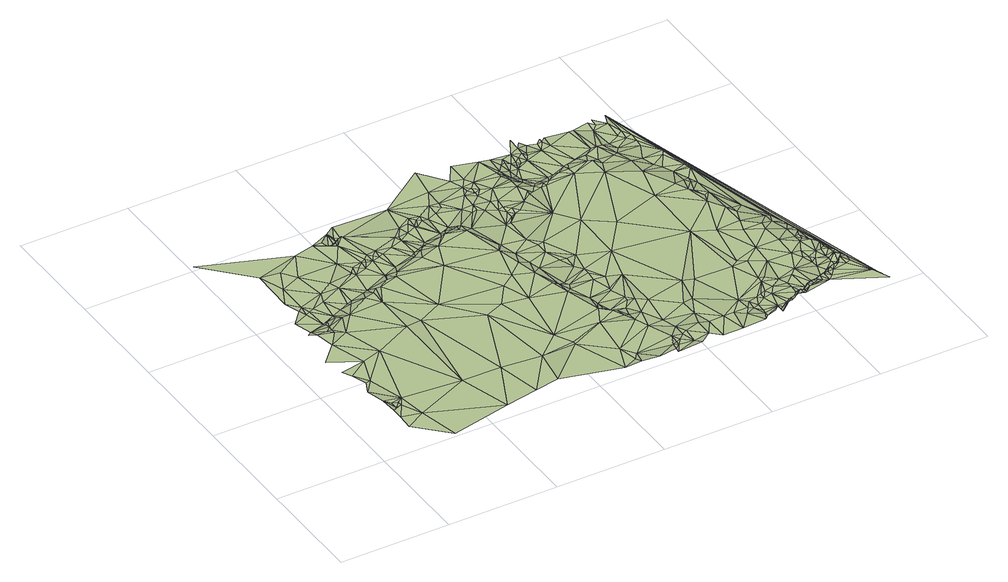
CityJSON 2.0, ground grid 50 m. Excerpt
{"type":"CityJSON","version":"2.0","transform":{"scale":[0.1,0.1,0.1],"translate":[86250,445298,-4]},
"CityObjects":{
"terrain1":{"type":"TINRelief","geometry":[{"type":"CompositeSurface","lod":"1","boundaries":[[[0,1,2]],[[3,2,4]],[[5,6,3]],[[5,3,4]],[[5,7,6]],[[0,8,1]],[[4,2,1]],[[5,9,7]],[[5,4,9]],[[10,6,11]],[[11,6,7]],[[11,7,9]],[[10,12,13]],[[11,9,4]],[[10,11,12]],[[11,4,1]],[[14,13,12]],[[15,14,16]],[[14,12,16]],[[17,16,18]],[[19,12,11]],[[20,1,8]],[[21,11,1]],[[19,16,12]],[[22,23,24]],[[18,25,23]],[[23,26,24]],[[18,16,19]],[[23,25,26]],[[27,24,28]],[[29,24,26]],[[18,30,25]],[[19,11,21]],[[31,24,29]],[[26,25,32]],[[18,19,30]],[[27,33,34]],[[29,26,32]],[[28,24,31]],[[27,28,33]],[[30,32,25]],[[21,1,20]],[[35,34,36]],[[37,31,29]],[[36,34,33]],[[28,31,37]],[[28,38,33]],[[29,32,39]],[[36,33,38]],[[30,39,32]],[[40,35,36]],[[37,29,41]],[[42,35,40]],[[43,36,38]],[[28,37,44]],[[28,44,38]],[[41,29,39]],[[37,41,44]],[[43,38,44]],[[30,45,39]],[[41,39,44]],[[43,46,36]],[[40,36,46]],[[47,30,19]],[[48,42,49]],[[42,40,50]],[[43,44,51]],[[45,44,39]],[[47,19,21]],[[45,52,44]],[[43,51,46]],[[52,51,44]],[[47,45,30]],[[50,40,53]],[[40,46,53]],[[45,54,52]],[[55,51,52]],[[21,20,56]],[[42,50,49]],[[54,55,52]],[[57,46,51]],[[45,58,54]],[[53,46,59]],[[57,51,55]],[[54,60,55]],[[50,53,49]],[[47,21,61]],[[47,62,45]],[[63,56,20]],[[59,46,57]],[[57,55,60]],[[62,58,45]],[[54,58,60]],[[61,21,56]],[[57,60,64]],[[64,60,58]],[[53,59,65]],[[47,61,62]],[[49,53,65]],[[66,59,57]],[[62,67,58]],[[67,64,58]],[[68,57,64]],[[67,68,64]],[[62,69,67]],[[70,57,68]],[[66,65,59]],[[69,68,67]],[[62,71,69]],[[70,66,57]],[[72,56,63]],[[73,62,61]],[[71,68,69]],[[49,65,74]],[[73,71,62]],[[75,61,56]],[[76,68,71]],[[72,63,77]],[[78,65,66]],[[78,66,70]],[[79,70,68]],[[80,78,70]],[[76,79,68]],[[81,65,78]],[[82,74,65]],[[83,80,70]],[[76,71,84]],[[81,78,80]],[[75,73,61]],[[73,84,71]],[[75,56,72]],[[85,86,74]],[[82,65,81]],[[79,83,70]],[[83,81,80]],[[82,85,74]],[[87,74,86]],[[76,88,79]],[[89,86,85]],[[76,84,88]],[[90,81,83]],[[89,87,86]],[[82,81,91]],[[89,85,92]],[[91,81,90]],[[82,93,85]],[[79,94,83]],[[92,85,93]],[[94,90,83]],[[88,95,79]],[[88,84,95]],[[89,92,87]],[[82,96,93]],[[82,91,97]],[[94,91,90]],[[96,92,93]],[[92,98,87]],[[97,91,94]],[[96,98,92]],[[99,72,77]],[[82,100,96]],[[79,95,101]],[[82,97,100]],[[79,101,94]],[[98,102,87]],[[103,87,102]],[[97,94,104]],[[96,100,98]],[[98,105,102]],[[103,106,87]],[[103,102,105]],[[98,100,105]],[[94,107,104]],[[108,84,73]],[[97,104,109]],[[94,101,107]],[[100,97,109]],[[75,110,73]],[[103,105,106]],[[75,72,111]],[[109,104,107]],[[108,95,84]],[[107,101,112]],[[109,107,112]],[[95,113,101]],[[99,77,114]],[[111,72,115]],[[99,115,72]],[[100,116,105]],[[112,101,117]],[[109,112,118]],[[100,109,116]],[[75,111,110]],[[95,119,113]],[[110,120,73]],[[101,113,117]],[[108,119,95]],[[120,108,73]],[[118,112,117]],[[116,109,118]],[[121,106,105]],[[118,117,122]],[[117,113,122]],[[123,105,116]],[[124,113,119]],[[124,122,113]],[[110,111,125]],[[118,122,126]],[[116,118,126]],[[99,114,127]],[[128,122,124]],[[128,126,122]],[[111,115,129]],[[108,130,119]],[[99,129,115]],[[121,105,123]],[[116,126,131]],[[130,124,119]],[[128,124,132]],[[110,125,120]],[[114,133,134]],[[128,135,126]],[[114,134,127]],[[123,116,131]],[[128,132,135]],[[136,131,126]],[[130,132,124]],[[135,137,126]],[[135,132,138]],[[99,127,129]],[[123,131,136]],[[136,126,137]],[[130,138,132]],[[135,138,137]],[[139,134,133]],[[120,140,108]],[[127,134,139]],[[111,141,125]],[[123,136,142]],[[120,125,140]],[[143,139,133]],[[138,144,137]],[[130,144,138]],[[136,137,145]],[[111,129,146]],[[108,147,130]],[[136,145,142]],[[123,142,148]],[[121,123,148]],[[111,146,141]],[[145,137,149]],[[140,147,108]],[[142,145,150]],[[130,151,144]],[[137,144,149]],[[142,150,148]],[[145,152,150]],[[127,139,153]],[[125,154,140]],[[150,152,155]],[[148,150,155]],[[145,149,152]],[[127,156,129]],[[157,139,143]],[[121,148,158]],[[144,151,149]],[[130,159,151]],[[152,160,155]],[[152,149,160]],[[148,155,158]],[[125,141,161]],[[125,161,154]],[[149,151,162]],[[158,155,160]],[[160,149,163]],[[130,147,159]],[[162,151,164]],[[158,160,163]],[[127,153,156]],[[149,162,165]],[[121,158,166]],[[140,154,167]],[[168,146,129]],[[169,139,157]],[[163,149,165]],[[151,170,164]],[[171,157,143]],[[140,167,147]],[[169,153,139]],[[162,164,165]],[[168,129,172]],[[151,159,170]],[[156,172,129]],[[173,161,141]],[[158,163,166]],[[165,164,174]],[[154,161,173]],[[170,174,164]],[[141,146,175]],[[168,176,146]],[[176,177,146]],[[173,141,178]],[[163,165,179]],[[141,175,178]],[[177,175,146]],[[154,180,167]],[[165,174,181]],[[182,183,171]],[[154,173,184]],[[185,176,168]],[[185,177,176]],[[170,181,174]],[[121,166,186]],[[171,183,157]],[[147,167,187]],[[170,159,181]],[[163,179,166]],[[173,178,188]],[[159,147,189]],[[190,185,168]],[[154,184,180]],[[190,168,172]],[[173,188,191]],[[192,157,183]],[[184,173,191]],[[167,180,187]],[[169,157,192]],[[193,172,156]],[[189,147,194]],[[190,172,193]],[[147,187,194]],[[181,159,195]],[[159,189,194]],[[159,194,195]],[[192,183,196]],[[182,197,183]],[[190,198,185]],[[169,192,196]],[[153,199,156]],[[166,179,200]],[[190,193,198]],[[201,165,181]],[[193,156,199]],[[179,165,201]],[[202,177,185]],[[203,175,177]],[[178,175,204]],[[178,204,188]],[[121,186,205]],[[169,206,153]],[[183,197,196]],[[169,196,207]],[[208,166,200]],[[198,193,199]],[[182,209,197]],[[184,191,210]],[[198,211,185]],[[188,212,191]],[[184,213,180]],[[214,199,153]],[[187,180,213]],[[208,186,166]],[[215,181,195]],[[179,201,200]],[[169,207,206]],[[196,197,207]],[[214,153,206]],[[194,187,216]],[[203,177,202]],[[211,202,185]],[[203,217,175]],[[195,194,218]],[[204,175,217]],[[208,200,201]],[[198,199,219]],[[207,197,220]],[[201,181,215]],[[188,204,221]],[[206,207,220]],[[184,210,222]],[[184,222,213]],[[212,210,191]],[[198,219,211]],[[188,221,212]],[[187,213,223]],[[187,223,216]],[[224,199,214]],[[215,195,225]],[[194,216,218]],[[197,209,226]],[[211,219,202]],[[220,197,226]],[[219,199,224]],[[225,195,227]],[[195,218,227]],[[208,201,228]],[[206,220,229]],[[230,204,217]],[[208,231,186]],[[210,232,222]],[[232,213,222]],[[221,204,230]],[[201,215,233]],[[214,206,234]],[[212,221,230]],[[220,226,229]],[[235,223,213]],[[203,202,236]],[[203,236,217]],[[215,225,233]],[[216,223,235]],[[236,202,219]],[[212,237,210]],[[201,233,228]],[[237,232,210]],[[237,213,232]],[[238,218,216]],[[186,239,205]],[[208,228,231]],[[225,227,233]],[[237,235,213]],[[230,217,236]],[[224,214,240]],[[206,229,234]],[[236,219,224]],[[241,227,218]],[[186,231,239]],[[238,242,218]],[[229,226,243]],[[214,234,240]],[[244,233,227]],[[245,243,226]],[[228,233,246]],[[241,218,247]],[[247,218,242]],[[244,227,241]],[[244,246,233]],[[212,230,248]],[[238,249,242]],[[228,250,231]],[[229,243,234]],[[228,251,250]],[[228,246,251]],[[212,248,237]],[[216,235,252]],[[241,247,253]],[[238,216,252]],[[247,242,249]],[[254,231,250]],[[255,244,241]],[[251,254,250]],[[255,241,253]],[[230,236,248]],[[256,239,231]],[[253,247,257]],[[258,251,246]],[[245,259,243]],[[247,249,257]],[[258,254,251]],[[260,231,254]],[[234,243,259]],[[261,246,244]],[[236,224,262]],[[257,249,263]],[[260,256,231]],[[237,264,235]],[[260,254,258]],[[256,265,239]],[[245,266,259]],[[261,244,255]],[[261,258,246]],[[238,252,249]],[[224,240,262]],[[240,234,267]],[[255,253,268]],[[253,257,268]],[[260,258,261]],[[234,259,267]],[[257,263,268]],[[252,263,249]],[[236,262,248]],[[237,248,264]],[[262,240,267]],[[261,255,269]],[[235,264,252]],[[270,259,266]],[[260,271,256]],[[252,268,263]],[[269,255,268]],[[271,265,256]],[[260,261,272]],[[270,266,273]],[[274,267,259]],[[260,272,275]],[[276,268,252]],[[260,275,271]],[[270,274,259]],[[261,269,277]],[[278,262,267]],[[273,266,279]],[[261,280,272]],[[276,281,268]],[[269,268,281]],[[261,277,280]],[[278,267,274]],[[270,273,282]],[[276,283,281]],[[269,281,283]],[[270,282,274]],[[284,275,272]],[[280,284,272]],[[285,276,252]],[[286,277,269]],[[248,287,264]],[[271,275,288]],[[284,288,275]],[[286,280,277]],[[273,289,282]],[[290,269,283]],[[291,284,280]],[[273,279,292]],[[285,283,276]],[[291,288,284]],[[290,286,269]],[[273,292,289]],[[286,291,280]],[[271,288,293]],[[282,294,274]],[[295,292,279]],[[282,289,294]],[[285,252,296]],[[297,288,291]],[[290,283,285]],[[293,288,298]],[[299,291,286]],[[289,292,300]],[[297,298,288]],[[294,289,301]],[[302,248,262]],[[289,300,301]],[[299,303,291]],[[290,304,286]],[[303,297,291]],[[305,292,295]],[[306,274,294]],[[299,286,304]],[[307,305,295]],[[305,300,292]],[[293,298,308]],[[309,252,264]],[[290,285,310]],[[297,311,298]],[[306,294,301]],[[290,310,304]],[[308,298,311]],[[312,278,274]],[[299,313,303]],[[302,262,278]],[[314,301,300]],[[285,296,310]],[[299,304,315]],[[313,297,303]],[[316,311,297]],[[314,300,305]],[[316,308,311]],[[304,310,315]],[[317,305,318]],[[319,293,308]],[[302,287,248]],[[296,252,309]],[[316,297,313]],[[320,306,301]],[[296,321,310]],[[321,315,310]],[[320,301,314]],[[299,315,322]],[[323,274,306]],[[314,305,317]],[[299,322,313]],[[316,319,308]],[[316,313,324]],[[320,325,306]],[[316,324,326]],[[327,317,318]],[[316,326,319]],[[322,315,321]],[[328,314,317]],[[313,329,324]],[[324,329,326]],[[320,330,325]],[[331,327,318]],[[327,328,317]],[[320,314,332]],[[323,306,325]],[[319,326,333]],[[326,329,333]],[[312,274,334]],[[334,274,323]],[[264,287,335]],[[336,314,328]],[[313,337,329]],[[296,309,321]],[[313,322,337]],[[338,322,321]],[[320,332,330]],[[336,332,314]],[[302,278,312]],[[336,328,327]],[[323,325,330]],[[319,333,339]],[[329,337,333]],[[340,338,321]],[[336,327,331]],[[338,337,322]],[[319,339,341]],[[337,339,333]],[[342,330,332]],[[336,343,332]],[[336,331,343]],[[319,341,344]],[[309,340,321]],[[342,323,330]],[[345,339,337]],[[309,264,335]],[[346,343,331]],[[347,341,339]],[[347,339,345]],[[348,337,338]],[[349,332,343]],[[348,338,340]],[[334,323,350]],[[351,342,332]],[[352,341,347]],[[353,343,346]],[[354,323,342]],[[355,345,337]],[[352,356,341]],[[312,334,357]],[[309,358,340]],[[354,350,323]],[[355,347,345]],[[351,332,349]],[[302,312,359]],[[353,349,343]],[[360,361,346]],[[312,357,359]],[[358,348,340]],[[361,353,346]],[[302,362,287]],[[348,355,337]],[[355,352,347]],[[363,361,360]],[[354,342,364]],[[363,353,361]],[[364,342,351]],[[365,334,350]],[[366,349,353]],[[366,353,363]],[[367,348,358]],[[362,335,287]],[[368,363,360]],[[366,351,349]],[[357,334,365]],[[355,369,352]],[[365,350,354]],[[370,358,309]],[[366,363,368]],[[302,359,371]],[[366,372,351]],[[364,351,372]],[[366,368,373]],[[374,348,367]],[[370,367,358]],[[359,357,375]],[[374,355,348]],[[354,364,376]],[[366,373,377]],[[378,369,355]],[[366,377,372]],[[379,373,368]],[[364,372,376]],[[380,369,378]],[[381,368,360]],[[382,378,355]],[[383,377,373]],[[383,372,377]],[[384,309,335]],[[384,370,309]],[[374,367,385]],[[379,383,373]],[[382,355,374]],[[359,375,371]],[[370,385,367]],[[365,354,386]],[[357,365,375]],[[354,376,386]],[[387,379,368]],[[388,378,382]],[[389,372,383]],[[390,383,379]],[[389,376,372]],[[390,391,383]],[[390,379,387]],[[391,389,383]],[[374,385,392]],[[387,368,381]],[[392,385,370]],[[389,386,376]],[[390,387,391]],[[393,384,335]],[[302,371,394]],[[391,395,389]],[[391,387,395]],[[302,394,362]],[[384,396,370]],[[382,374,397]],[[392,370,396]],[[393,396,384]],[[387,381,395]],[[398,386,389]],[[388,382,399]],[[371,375,400]],[[375,365,401]],[[365,386,401]],[[362,402,335]],[[395,398,389]],[[374,392,397]],[[395,381,403]],[[395,403,398]],[[393,335,404]],[[403,381,405]],[[406,396,393]],[[392,396,407]],[[382,397,399]],[[398,408,386]],[[371,400,409]],[[403,410,398]],[[403,405,410]],[[401,386,411]],[[392,407,397]],[[402,404,335]],[[411,386,412]],[[412,386,408]],[[362,413,402]],[[375,401,414]],[[375,415,400]],[[398,410,416]],[[410,405,417]],[[406,407,396]],[[371,409,418]],[[406,393,404]],[[362,394,419]],[[362,419,413]],[[371,418,394]],[[398,420,408]],[[398,416,420]],[[410,417,416]],[[375,414,415]],[[397,407,421]],[[381,422,405]],[[423,399,397]],[[423,397,421]],[[401,411,424]],[[417,425,416]],[[411,412,426]],[[427,407,406]],[[425,420,416]],[[428,421,407]],[[400,429,409]],[[411,426,424]],[[412,408,430]],[[427,406,404]],[[428,407,427]],[[431,420,425]],[[412,430,426]],[[417,405,422]],[[417,432,425]],[[400,415,429]],[[408,420,433]],[[414,401,434]],[[401,424,434]],[[431,435,420]],[[431,425,432]],[[402,436,404]],[[409,437,418]],[[394,438,419]],[[417,439,432]],[[424,426,440]],[[408,441,430]],[[442,423,421]],[[428,427,443]],[[428,442,421]],[[402,413,444]],[[440,426,430]],[[419,445,413]],[[427,404,446]],[[435,433,420]],[[447,419,438]],[[431,432,435]],[[408,433,441]],[[418,448,394]],[[428,443,449]],[[394,448,438]],[[418,437,450]],[[381,451,422]],[[402,452,436]],[[415,414,453]],[[447,454,419]],[[434,424,440]],[[428,449,442]],[[417,422,439]],[[414,434,455]],[[436,446,404]],[[409,456,437]],[[447,438,448]],[[440,430,457]],[[402,444,452]],[[418,450,448]],[[409,429,456]],[[458,435,432]],[[441,457,430]],[[419,454,445]],[[445,444,413]],[[439,458,432]],[[415,459,429]],[[442,460,423]],[[461,433,435]],[[414,455,453]],[[450,437,462]],[[461,435,458]],[[463,443,427]],[[464,441,433]],[[447,448,465]],[[440,457,466]],[[439,467,458]],[[461,464,433]],[[463,427,446]],[[447,465,454]],[[415,453,459]],[[468,457,441]],[[450,462,448]],[[469,434,440]],[[470,449,443]],[[468,441,464]],[[471,455,434]],[[439,422,467]],[[472,445,454]],[[442,449,473]],[[472,444,445]],[[474,466,457]],[[475,461,458]],[[437,456,462]],[[468,474,457]],[[429,459,456]],[[475,464,461]],[[442,476,460]],[[477,440,466]],[[469,471,434]],[[478,455,471]],[[462,465,448]],[[479,458,467]],[[472,454,465]],[[475,468,464]],[[480,446,436]],[[474,481,466]],[[477,469,440]],[[482,467,422]],[[475,458,479]],[[480,436,452]],[[473,449,470]],[[483,453,455]],[[478,471,484]],[[478,483,455]],[[485,474,468]],[[477,466,481]],[[484,471,469]],[[482,479,467]],[[485,468,475]],[[486,482,422]],[[442,487,476]],[[459,453,488]],[[489,481,474]],[[470,443,490]],[[491,452,444]],[[490,443,463]],[[442,473,487]],[[478,484,483]],[[477,484,469]],[[485,489,474]],[[472,492,444]],[[459,493,456]],[[485,475,479]],[[462,456,493]],[[477,481,489]],[[472,465,492]],[[462,492,465]],[[483,494,453]],[[487,495,476]],[[485,479,489]],[[488,453,494]],[[477,483,484]],[[459,488,496]],[[459,496,493]],[[463,446,497]],[[483,489,479]],[[477,489,483]],[[483,479,494]],[[480,497,446]],[[494,479,496]],[[480,452,491]],[[462,493,492]],[[473,470,498]],[[488,494,496]],[[487,473,498]],[[491,444,499]],[[499,444,492]],[[500,479,482]],[[492,493,496]],[[470,490,501]],[[498,470,501]],[[500,496,479]],[[490,463,497]],[[491,499,496]],[[499,492,496]],[[490,497,501]],[[487,498,500]],[[500,491,496]],[[480,491,497]],[[498,501,500]],[[500,501,497]],[[500,497,491]]]}]}
},
"vertices":[
[192,130,28],[283,180,30],[194,200,30],[194,250,30],[238,270,30],[215,270,24],[191,330,29],[215,310,23],[329,0,23],[236,290,30],[172,420,24],[261,310,30],[213,470,31],[194,470,30],[171,540,29],[148,580,28],[260,600,29],[126,670,30],[210,760,30],[352,630,28],[604,60,23],[532,290,29],[172,880,16],[194,850,29],[192,900,11],[261,830,28],[239,850,29],[168,980,11],[262,920,12],[260,870,30],[302,810,26],[262,900,22],[260,850,29],[238,1010,11],[216,1030,23],[194,1100,23],[238,1050,23],[282,920,16],[257,1020,11],[340,900,29],[237,1190,25],[319,920,22],[194,1300,27],[282,1030,11],[326,950,11],[375,900,28],[352,1090,21],[531,720,26],[7,1500,26],[394,1360,26],[283,1290,25],[340,1050,11],[371,970,10],[329,1230,25],[420,970,19],[416,990,11],[711,290,26],[443,1100,11],[487,970,28],[419,1130,24],[441,1000,11],[597,720,30],[531,910,29],[757,90,23],[507,1020,13],[509,1230,25],[532,1150,18],[532,980,28],[531,1030,10],[555,1000,29],[548,1140,11],[577,1000,28],[891,270,29],[712,780,29],[487,1380,26],[846,620,28],[622,1030,28],[869,110,23],[552,1180,23],[644,1080,12],[576,1170,18],[600,1190,22],[575,1330,25],[603,1160,11],[667,1030,28],[553,1360,7],[530,1380,26],[576,1420,26],[644,1070,16],[554,1370,7],[620,1190,16],[622,1200,23],[578,1370,8],[577,1350,26],[653,1190,11],[687,1060,25],[597,1370,25],[644,1220,24],[597,1380,7],[1050,280,23],[621,1380,25],[711,1110,10],[599,1410,7],[600,1410,7],[665,1210,19],[622,1390,7],[621,1450,25],[689,1200,10],[869,1000,27],[689,1230,21],[934,660,26],[1005,370,27],[712,1210,11],[801,1110,24],[1140,40,22],[1047,290,27],[802,1270,22],[801,1140,10],[763,1230,10],[823,1090,27],[1005,760,25],[870,1440,25],[821,1150,14],[847,1310,23],[845,1140,22],[1050,640,25],[820,1250,11],[1185,160,23],[847,1160,13],[1207,350,25],[915,1120,30],[822,1270,17],[869,1160,21],[1217,40,26],[1206,70,21],[870,1170,15],[870,1280,11],[891,1190,14],[890,1160,26],[1229,100,21],[1072,810,24],[1206,600,22],[892,1320,23],[1297,30,27],[960,1170,27],[914,1300,12],[1252,440,22],[1115,980,21],[914,1350,24],[978,1210,12],[914,1300,15],[981,1180,27],[928,1300,10],[1365,240,21],[1161,780,21],[937,1330,20],[1341,300,22],[1387,80,20],[960,1340,22],[1072,1160,24],[958,1320,15],[1185,680,22],[1004,1210,17],[987,1320,10],[1027,1190,27],[1026,1230,11],[1026,1380,24],[1140,870,21],[1296,400,21],[1409,130,22],[1048,1180,25],[1389,60,10],[1320,350,21],[1207,670,16],[1049,1200,24],[1267,530,11],[1274,440,17],[1273,480,14],[1229,620,15],[1035,1340,10],[1184,860,11],[1073,1210,17],[1387,40,10],[1411,80,11],[1198,810,10],[1297,420,11],[1070,1460,24],[1165,940,12],[1243,650,12],[1139,1020,15],[1317,400,14],[1232,670,11],[1409,90,16],[1340,350,17],[1146,1020,11],[1105,1180,10],[1431,100,17],[1477,70,11],[1357,400,11],[1386,330,23],[1071,1360,13],[1137,1310,10],[1387,460,15],[1364,530,12],[1342,630,13],[1095,1600,23],[1455,180,19],[1454,120,20],[1072,1380,19],[1499,40,18],[1318,740,16],[1386,440,13],[1342,700,22],[1275,890,11],[1432,240,24],[1162,1270,10],[1252,1000,13],[1365,540,15],[1230,1120,16],[1410,420,25],[1477,130,24],[1342,670,19],[1295,810,13],[1272,940,15],[1455,390,23],[1184,1270,14],[1545,70,23],[1207,1250,17],[1185,1370,23],[1544,150,26],[1386,610,24],[1207,1420,24],[1320,800,19],[1183,1300,20],[1567,220,20],[1296,940,20],[1453,590,22],[1362,800,21],[1252,1120,20],[1184,1480,24],[1563,300,21],[1252,1220,21],[1275,1150,21],[1590,140,20],[1252,1280,25],[1589,30,22],[1229,1340,24],[1275,1190,22],[1497,750,22],[1297,1160,24],[1207,1390,24],[1230,1360,25],[1429,1090,22],[1274,1220,28],[1229,1390,29],[1274,1260,34],[1229,1450,35],[1297,1190,32],[1250,1360,35],[1656,140,21],[1251,1410,37],[1296,1340,36],[1635,430,23],[1320,1160,32],[1499,990,24],[1228,1550,38],[1680,30,22],[1612,310,18],[1362,1200,35],[1386,1300,36],[1702,140,23],[1340,1520,38],[1365,1390,37],[1747,110,20],[1759,200,26],[1364,1420,37],[1406,1230,36],[1386,1340,36],[1681,410,27],[1792,40,19],[1387,1360,34],[1408,1250,37],[1767,140,24],[1431,1250,24],[1386,1390,31],[1477,1260,24],[1432,1330,21],[1612,900,27],[1385,1430,29],[1790,130,17],[1454,1280,23],[1409,1380,20],[1814,80,17],[1387,1510,36],[1790,170,24],[1812,60,17],[1500,1260,25],[1432,1430,13],[1410,1460,32],[1445,1360,11],[1815,100,17],[1815,140,17],[1833,700,24],[1439,1390,11],[1477,1310,11],[1859,60,47],[1833,180,24],[1837,40,47],[1432,1490,35],[1635,1270,26],[1498,1280,25],[1431,1470,30],[1857,410,24],[1470,1430,11],[1882,100,16],[1499,1310,14],[1454,1460,22],[1880,70,18],[1860,20,47],[1477,1500,35],[1860,170,17],[1522,1280,25],[1543,1320,11],[1902,260,25],[1476,1450,13],[1858,190,25],[1477,1460,21],[1927,80,46],[1901,80,16],[1497,1450,14],[1882,200,24],[1933,80,47],[1902,180,16],[1500,1480,26],[1905,290,24],[1747,1220,25],[1927,100,16],[1529,1460,11],[1564,1320,14],[1522,1490,29],[1589,1310,24],[1521,1520,36],[1926,210,23],[1950,100,16],[1522,1580,37],[1543,1480,18],[1972,90,47],[1544,1490,25],[1634,1350,13],[1991,140,16],[1927,280,27],[1994,180,16],[1568,1530,27],[1995,110,47],[1971,240,24],[1612,1490,12],[1545,1550,36],[1925,410,25],[1634,1310,25],[1888,430,26],[2000,80,47],[1994,90,46],[1835,980,25],[2014,90,47],[1992,210,16],[1995,370,24],[2015,130,16],[1653,1350,17],[2037,110,47],[1612,1520,26],[1725,1320,25],[1927,650,26],[2039,150,16],[2038,130,46],[1698,1370,11],[2000,470,27],[2038,250,16],[2038,140,16],[1633,1520,26],[2062,120,46],[1635,1540,26],[2129,110,46],[1660,1500,12],[2060,140,46],[1745,1310,25],[1702,1360,18],[2060,270,25],[2104,120,46],[1657,1540,25],[2085,160,16],[2084,130,46],[2085,140,47],[1745,1360,21],[1770,1280,22],[1995,840,25],[2107,150,47],[1768,1310,21],[1790,1400,12],[2130,180,16],[1770,1540,12],[2021,600,25],[2106,370,23],[1880,1150,24],[2130,160,46],[1882,1240,19],[2152,130,46],[1836,1300,25],[1812,1390,20],[2152,250,16],[2039,660,26],[2151,160,46],[2129,320,24],[2149,280,17],[1949,1010,24],[2107,470,25],[2098,560,26],[2173,180,47],[2175,160,46],[2039,770,25],[1973,950,24],[2173,210,16],[1813,1400,14],[2310,80,47],[1790,1540,13],[2145,360,25],[2195,190,47],[2152,310,26],[1858,1310,20],[1837,1390,18],[2105,600,26],[2175,300,16],[2194,200,16],[2219,190,47],[2218,250,16],[2175,420,24],[2220,220,16],[1949,1180,12],[2062,720,25],[2015,890,18],[2242,170,47],[2196,330,24],[2220,270,17],[1860,1500,10],[1885,1350,11],[1994,1100,10],[1993,1020,17],[1933,1240,10],[1993,940,19],[2038,900,18],[1869,1390,11],[2062,760,19],[2342,0,47],[1972,1150,10],[2175,520,22],[2015,1000,15],[2175,460,21],[2152,650,16],[2218,290,16],[2242,220,47],[2152,600,18],[1859,1540,23],[2241,230,15],[2106,760,16],[1970,1320,10],[2241,260,43],[2038,990,10],[2219,330,24],[2264,180,47],[2242,270,41],[2219,410,23],[1948,1390,11],[2197,440,18],[2022,1030,10],[1926,1420,10],[2241,310,34],[2265,250,36],[1883,1520,19],[2243,380,21],[2195,460,25],[2281,240,29],[2016,1220,10],[2239,340,26],[2325,70,40],[2214,500,15],[2220,420,18],[2265,300,26],[2332,40,42],[1927,1500,22],[2199,560,13],[2257,330,19],[1972,1350,14],[2056,1120,11],[2065,1090,10],[2173,650,10],[2211,520,14],[1882,1550,23],[2195,580,12],[2027,1240,17],[1949,1430,19],[2061,1100,10],[1946,1550,22],[1971,1390,20]
]}
